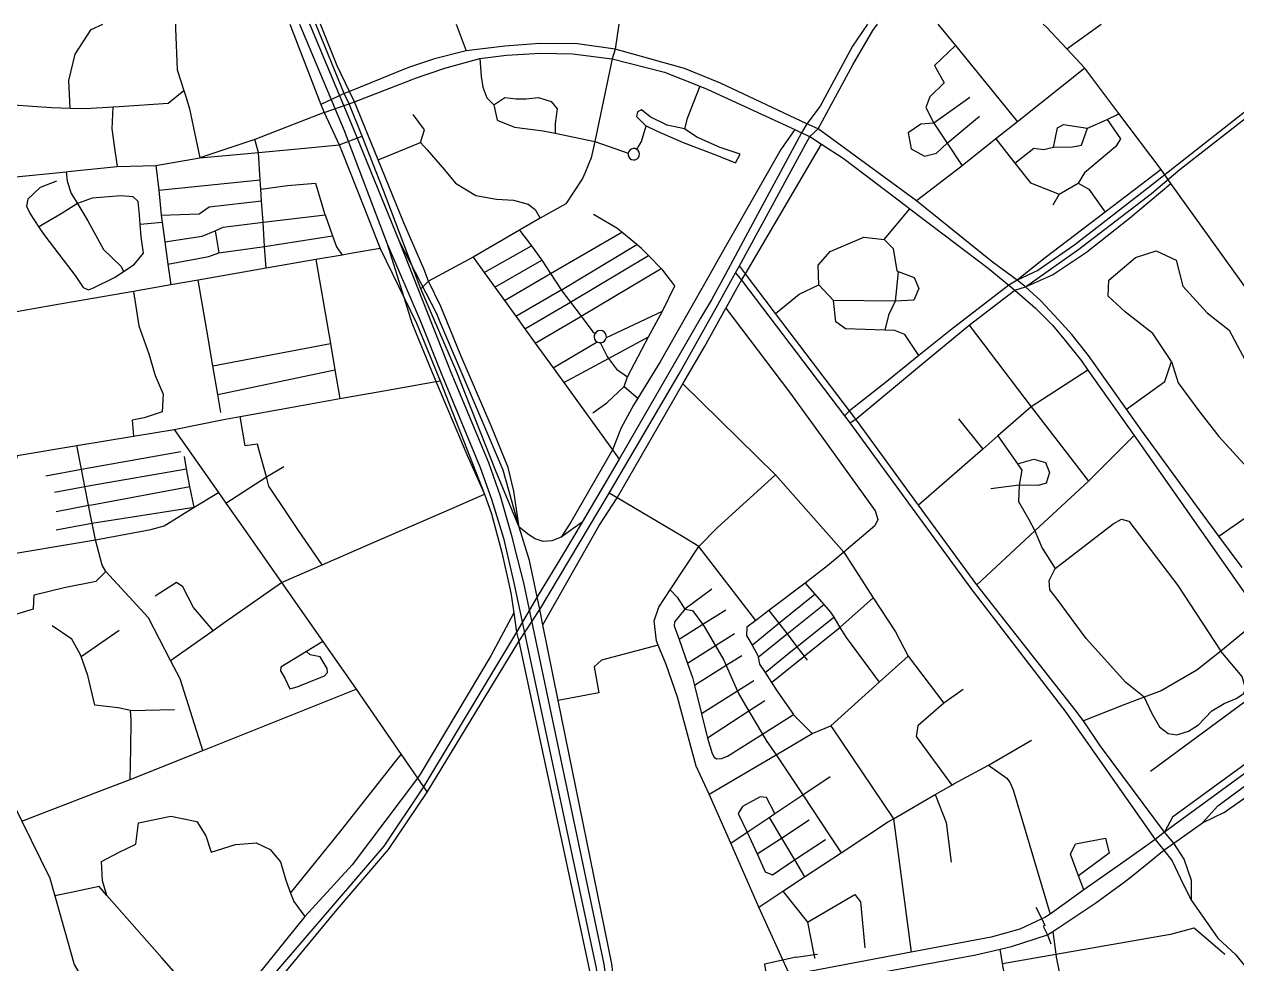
# Model space of a CAD drawing. Header units: inches. Extents: x 13375314 to 13382794, y 3537719 to 3542219.
# Drawn here: x 13379083 to 13380884, y 3540824 to 3542219 of the extents above; entities that cross this region are included whole.
import ezdxf

# ---------------------------------------------------------------- set-up
doc = ezdxf.new("R2010")
doc.units = ezdxf.units.IN
doc.header["$MEASUREMENT"] = 0

msp = doc.modelspace()

# ---------------------------------------------------------------- linework, layer by layer
for points in [[(13379151.5, 3542094.5), (13379149.3, 3542135.4), (13379158.8, 3542174.7), (13379182.8, 3542211.4), (13379199.7, 3542219.1)], [(13379307.7, 3542219.1), (13379308, 3542212.9), (13379310.5, 3542151.2), (13379320.2, 3542120.7), (13379323, 3542111.9), (13379328.9, 3542093.3), (13379343.8, 3542020.6)], [(13379477.6, 3542219.1), (13379523.6, 3542099.7), (13379528.8, 3542087.8), (13379551.2, 3542039.9)], [(13379491.9, 3542219.1), (13379558.5, 3542061.2), (13379622.3, 3541892.8)], [(13379640.5, 3541896.4), (13379571.6, 3542065.4), (13379507.4, 3542219.1)], [(13379585.1, 3542052.6), (13379565.9, 3542100.7), (13379558.3, 3542116.3), (13379516.1, 3542219.1)], [(13379818.5, 3541472.1), (13379810.2, 3541525.6), (13379801.8, 3541560.9), (13379776.9, 3541622.4), (13379731.6, 3541727), (13379702.1, 3541799.7), (13379683.9, 3541837.6), (13379676.7, 3541855.6), (13379647.2, 3541924.2), (13379609, 3542017.6), (13379573.8, 3542103.8), (13379566.2, 3542119.4), (13379548.1, 3542157.4), (13379523.4, 3542219.1)], [(13379724.8, 3542219.1), (13379739.5, 3542179.8)], [(13379966.5, 3542219.1), (13379961, 3542181.9), (13379956.3, 3542167.5), (13379930.5, 3542045.1), (13379925.3, 3542020.6), (13379916.3, 3541998.7), (13379912.2, 3541990.1)], [(13380335.6, 3542219.1), (13380313.6, 3542186.6), (13380265.2, 3542097.2), (13380245.8, 3542071.3), (13380237.8, 3542058), (13380161.8, 3541917.1), (13380124.3, 3541846.8)], [(13380130.3, 3541832.8), (13380139.9, 3541849.8), (13380145.6, 3541860.1), (13380249.9, 3542052.4), (13380262.4, 3542063.5), (13380313.7, 3542158.6), (13380343.8, 3542209.8), (13380350.5, 3542219.1)], [(13380440.3, 3542219.1), (13380466.2, 3542187.3), (13380558.4, 3542074.1)], [(13381137.8, 3541496.1), (13381100.8, 3541547.7), (13381065, 3541597.5), (13381057.9, 3541607.5), (13380928.1, 3541785.2), (13380786.4, 3541982.6), (13380771.9, 3542003.4), (13380709.1, 3542086.6), (13380658.5, 3542153.7), (13380631.7, 3542182.4), (13380601.6, 3542214.6), (13380596.7, 3542219.1)], [(13380631.7, 3542182.4), (13380683, 3542219.1)], [(13381062, 3542219.1), (13380796, 3542010.1)], [(13380799.9, 3542004), (13381076.3, 3542219.1)], [(13380892, 3541412.3), (13380857.7, 3541458.9), (13380823.6, 3541505.3), (13380743.2, 3541615.3), (13380720.5, 3541647.3), (13380664.1, 3541726.9), (13380639.1, 3541758.2), (13380619.6, 3541779.9), (13380593.2, 3541808), (13380570.5, 3541828.9), (13380557.9, 3541838.9), (13380521, 3541866), (13380408.4, 3541956.9), (13380262.4, 3542063.5), (13380245.8, 3542071.3), (13380117.4, 3542131.5), (13380063.9, 3542153.1), (13379961, 3542181.9), (13379905.1, 3542190.1), (13379848.9, 3542190.4), (13379796.8, 3542186.7), (13379739.5, 3542179.8), (13379692.6, 3542167.6), (13379656.9, 3542155.9), (13379646.7, 3542151.8)], [(13380466.2, 3542187.3), (13380435.2, 3542157.9), (13380449.8, 3542131.9), (13380428.5, 3542111.4), (13380422.6, 3542095.6), (13380434, 3542072.3)], [(13379659.2, 3542137.2), (13379664.2, 3542139.1), (13379708.1, 3542153.7), (13379759.8, 3542168.3), (13379799.5, 3542173), (13379850.2, 3542176.1), (13379897.4, 3542175.1), (13379956.3, 3542167.5), (13380034.4, 3542147.7), (13380086.9, 3542126.9), (13380097.5, 3542122.7), (13380227.8, 3542062.6), (13380237.8, 3542058), (13380249.9, 3542052.4), (13380267.5, 3542041), (13380299.4, 3542020.3), (13380393.6, 3541948.9), (13380398.7, 3541945.1), (13380514.9, 3541856.8), (13380545.6, 3541831.6), (13380554.8, 3541824), (13380585.4, 3541797.3), (13380610.7, 3541772.1), (13380629.2, 3541749.3), (13380653.4, 3541719), (13380663, 3541705.4), (13380731.8, 3541608), (13380807.5, 3541500.1), (13380921.6, 3541338)], [(13379759.8, 3542168.3), (13379761.9, 3542141.6), (13379764.4, 3542125.8), (13379770.3, 3542110), (13379780.7, 3542099.6), (13379785.7, 3542076.5), (13379811.5, 3542066.1), (13379854.1, 3542060.7), (13379871.8, 3542057.1), (13379930.5, 3542045.1)], [(13379646.7, 3542151.8), (13379613.9, 3542138.6)], [(13380658.5, 3542153.7), (13380558.4, 3542074.1), (13380526.4, 3542048.7), (13380476.2, 3542008.9), (13380465.4, 3542000.4), (13380408.4, 3541956.9)], [(13379613.9, 3542138.6), (13379566.2, 3542119.4), (13379558.3, 3542116.3), (13379523.6, 3542099.7)], [(13379626.3, 3542124.3), (13379659.2, 3542137.2)], [(13380086.9, 3542126.9), (13380068, 3542079.3), (13380063.9, 3542063.8), (13380038.2, 3542069), (13380013.1, 3542081.3), (13379999.8, 3542092), (13379993.9, 3542088.9), (13379992.6, 3542082), (13380005.6, 3542069), (13380006.9, 3542068.4), (13380023.4, 3542060.4), (13380061.8, 3542043.6), (13380111.2, 3542024.4), (13380139.7, 3542013.4), (13380146.6, 3542026.1), (13380116.7, 3542036.1), (13380082.4, 3542051.2), (13380063.9, 3542063.8)], [(13379067.1, 3542099.5), (13379123.9, 3542095.5), (13379151.5, 3542094.5), (13379174.6, 3542093.7), (13379214.6, 3542096.3), (13379224.4, 3542096.9), (13379296.8, 3542101.9), (13379320.2, 3542120.7)], [(13379528.8, 3542087.8), (13379565.9, 3542100.7), (13379573.8, 3542103.8), (13379626.3, 3542124.3)], [(13379780.7, 3542099.6), (13379797, 3542110.4), (13379813.8, 3542108.2), (13379828.7, 3542108.2), (13379846.8, 3542110.4), (13379865.8, 3542104.1), (13379874.9, 3542093.3), (13379871.7, 3542071.5), (13379871.8, 3542057.1)], [(13380487.6, 3542110.2), (13380434, 3542072.3), (13380414.7, 3542070.4), (13380396.2, 3542057.8), (13380400.5, 3542033.8), (13380420.6, 3542023.1), (13380438.3, 3542027.5), (13380453.9, 3542042.4), (13380502.2, 3542082.6)], [(13379214.6, 3542096.3), (13379213.5, 3542063.8), (13379216.7, 3542038.5), (13379221.3, 3542007.9)], [(13379528.8, 3542087.8), (13379484.2, 3542070.6), (13379425.6, 3542047.9), (13379343.8, 3542020.6)], [(13379671.7, 3542043.2), (13379677.7, 3542062.1), (13379660.9, 3542085.1)], [(13380434, 3542072.3), (13380453.9, 3542042.4), (13380476.2, 3542008.9)], [(13380554.8, 3542012.8), (13380582.7, 3542034.8), (13380597.2, 3542033.2), (13380612.2, 3542036.4), (13380614.6, 3542048.6), (13380618.1, 3542065.1), (13380626.8, 3542070.3), (13380662.6, 3542064.7), (13380691.6, 3542077.8), (13380707.2, 3542084.8), (13380709.1, 3542086.6)], [(13380691.6, 3542077.8), (13380711.3, 3542049), (13380704.7, 3542037.4), (13380657.9, 3541998.3), (13380648.5, 3541983.2)], [(13379993, 3542033.2), (13379999.8, 3542044.7), (13380006.9, 3542068.4)], [(13380227.8, 3542062.6), (13380207.1, 3542032.8), (13380112, 3541866.1), (13380106.5, 3541856.4)], [(13380612.2, 3542036.4), (13380640.2, 3542037.1), (13380653.4, 3542039.5), (13380662.6, 3542064.7)], [(13379065.7, 3541991.7), (13379145.3, 3541999.9), (13379147.7, 3542000.2), (13379221.3, 3542007.9), (13379278.7, 3542009.4), (13379343.8, 3542020.6), (13379431.1, 3542028.7), (13379500.2, 3542035.1), (13379551.2, 3542039.9), (13379585.1, 3542052.6)], [(13379442.4, 3541856.6), (13379440.3, 3541888.8), (13379437.9, 3541924.9), (13379435.8, 3541956.7), (13379434.7, 3541974.2), (13379433.8, 3541988), (13379431.1, 3542028.7), (13379425.6, 3542047.9)], [(13379551.2, 3542039.9), (13379555.4, 3542029.2), (13379586.4, 3541950.3), (13379612, 3541886.2), (13379665.6, 3541775.2), (13379701, 3541689.6), (13379767, 3541521.2)], [(13379818.5, 3541472.1), (13379783, 3541556.5), (13379725.9, 3541702.3), (13379672.5, 3541825.9), (13379645.4, 3541896.6), (13379616.9, 3541972.1), (13379585.1, 3542052.6)], [(13379609, 3542017.6), (13379671.7, 3542043.2), (13379681.6, 3542032.7), (13379707.3, 3542002.8), (13379723.7, 3541982.8), (13379754.1, 3541964.5), (13379784.6, 3541959.4), (13379809.7, 3541957.8), (13379831.7, 3541951.7), (13379841.9, 3541943.7), (13379849.6, 3541931.2)], [(13379930.5, 3542045.1), (13379980.2, 3542027.5)], [(13380139.8, 3541823.3), (13380148.4, 3541838.7), (13380154.5, 3541848.4), (13380267.5, 3542041)], [(13380526.4, 3542048.7), (13380554.8, 3542012.8), (13380577.9, 3541983.7), (13380620.2, 3541966.9), (13380648.5, 3541983.2), (13380664.7, 3541973.9), (13380688.9, 3541940.1)], [(13379993, 3542033.2), (13379990.4, 3542034.3), (13379987.7, 3542034.4), (13379985.1, 3542033.7), (13379982.8, 3542032.2), (13379981.2, 3542030.1), (13379980.2, 3542027.5), (13379980.2, 3542024.7), (13379981.1, 3542022), (13379982.9, 3542019.8), (13379985.3, 3542018.3), (13379988, 3542017.6), (13379990.8, 3542017.9), (13379993.4, 3542019.1), (13379995.4, 3542021.1), (13379996.6, 3542023.6), (13379997, 3542026.5), (13379996.4, 3542029.1), (13379995, 3542031.5), (13379993, 3542033.2)], [(13379145.3, 3541999.9), (13379146.8, 3541985.8), (13379152.8, 3541967.8), (13379162.2, 3541952.6), (13379162.8, 3541951.6), (13379177.5, 3541927.3), (13379200.7, 3541884.4), (13379227, 3541859), (13379230.7, 3541851.6)], [(13379278.7, 3542009.4), (13379283.1, 3541972.5), (13379286.8, 3541935.7), (13379287.9, 3541925.3), (13379292, 3541895.8), (13379296.6, 3541862.8), (13379300.8, 3541832)], [(13380771.9, 3542003.4), (13380688.9, 3541940.1), (13380599.6, 3541872), (13380557.9, 3541838.9)], [(13380796, 3542010.1), (13380752, 3541975.8)], [(13380757.6, 3541967.6), (13380799.9, 3542004)], [(13379131.2, 3541985.9), (13379107, 3541976.6), (13379088.5, 3541959.3), (13379086.7, 3541948.6), (13379091.8, 3541937.5), (13379104.8, 3541917.8), (13379112.1, 3541906.8), (13379134.8, 3541877.5), (13379159, 3541845.8), (13379170.6, 3541828.2), (13379178.7, 3541824.6), (13379186.2, 3541827.6), (13379218.1, 3541843.2), (13379230.7, 3541851.6), (13379246.5, 3541862.3), (13379260.2, 3541879), (13379256.9, 3541903.5), (13379255.6, 3541922), (13379254.5, 3541936), (13379252.5, 3541956), (13379245, 3541962.6), (13379226.8, 3541964.1), (13379184.1, 3541960.5), (13379162.2, 3541952.6), (13379137.8, 3541937.5), (13379108.5, 3541920.2), (13379104.8, 3541917.8)], [(13379283.1, 3541972.5), (13379433.8, 3541988)], [(13379434.7, 3541974.2), (13379474.4, 3541979.6), (13379515.6, 3541982.8), (13379529.4, 3541938.1), (13379530.1, 3541936.1), (13379541.3, 3541904.7), (13379547.1, 3541888.5), (13379555.3, 3541876.3)], [(13379912.2, 3541990.1), (13379887.5, 3541952.5)], [(13380570.5, 3541828.9), (13380610.6, 3541846.9), (13380660.8, 3541880.5), (13380724.8, 3541931), (13380786.4, 3541982.6)], [(13380752, 3541975.8), (13380643.7, 3541891.2), (13380588.8, 3541853.1), (13380557.9, 3541838.9), (13380545.6, 3541831.6), (13380458.8, 3541764.8), (13380412.1, 3541727), (13380364.4, 3541688.4), (13380309, 3541644.6), (13380301.7, 3541637.2)], [(13380309.4, 3541626.8), (13380318.4, 3541632.4), (13380410.1, 3541708.9), (13380486.7, 3541772.2), (13380554.8, 3541824), (13380570.5, 3541828.9), (13380649.7, 3541885.1), (13380757.6, 3541967.6)], [(13380620.2, 3541966.9), (13380610.8, 3541950.1)], [(13379286.8, 3541935.7), (13379342.8, 3541937.5), (13379357.8, 3541948), (13379435.8, 3541956.7)], [(13379887.5, 3541952.5), (13379849.6, 3541931.2), (13379819, 3541913.4), (13379749.8, 3541873.2), (13379683.9, 3541837.6), (13379672.5, 3541825.9)], [(13379292, 3541895.8), (13379347.6, 3541904.1), (13379366.6, 3541912.3), (13379378.6, 3541917.5), (13379437.9, 3541924.9), (13379530.1, 3541936.1)], [(13379979, 3541695.3), (13380010.6, 3541754.7), (13380031, 3541792.9), (13380049.6, 3541830.7), (13380031.7, 3541853.7), (13380029.2, 3541856.3), (13380010.4, 3541875.5), (13380000.1, 3541885.9), (13379993.1, 3541891.7), (13379970.6, 3541910.3), (13379963.3, 3541916.3), (13379928.6, 3541936.5)], [(13380360.5, 3541899.3), (13380398.7, 3541945.1)], [(13379255.6, 3541922), (13379287.9, 3541925.3)], [(13379366.6, 3541912.3), (13379372.1, 3541879.3)], [(13379796.5, 3541808.5), (13379865.1, 3541848.6), (13379970.6, 3541910.3)], [(13379819, 3541913.4), (13379836.4, 3541889.9), (13379850.6, 3541870.7), (13379851.9, 3541868.7), (13379865.1, 3541848.6), (13379880.8, 3541824.6), (13379881.9, 3541823), (13379894.5, 3541806.2), (13379910.3, 3541785.2), (13379927.5, 3541762.3), (13379931, 3541759.8)], [(13379296.6, 3541862.8), (13379357.5, 3541873.9), (13379372.1, 3541879.3), (13379440.3, 3541888.8), (13379541.3, 3541904.7)], [(13379622.3, 3541892.8), (13379658.7, 3541775.5), (13379665.1, 3541759.8)], [(13379622.3, 3541892.8), (13379671.3, 3541778.8), (13379703.5, 3541698.4), (13379760.5, 3541560.7), (13379777.1, 3541513.7), (13379794.9, 3541455.9), (13379810.4, 3541389.4), (13379932.6, 3540816.8), (13379942.7, 3540733.7), (13379952.7, 3540650.7), (13379961.8, 3540545.7), (13379974.4, 3540408.6)], [(13379700.9, 3541776.6), (13379696, 3541788.9), (13379640.5, 3541896.4)], [(13379988.1, 3540409), (13379974.3, 3540547.4), (13379967.5, 3540650.1), (13379944.5, 3540823.1), (13379825.1, 3541389.3), (13379816.2, 3541424.2), (13379807.3, 3541459.1), (13379790.7, 3541518.2), (13379773.4, 3541567.5), (13379717.4, 3541701.6), (13379640.5, 3541896.4)], [(13379813.4, 3541785.2), (13379880.8, 3541824.6), (13379882.1, 3541825.3), (13379993.1, 3541891.7)], [(13380412.1, 3541727), (13380391, 3541758.3), (13380376.1, 3541764.3), (13380361.3, 3541764.8), (13380303.2, 3541766.7), (13380288.9, 3541776.8), (13380285.3, 3541808.5), (13380263.2, 3541831.8), (13380262.6, 3541861), (13380280.5, 3541881.3), (13380330.1, 3541902.8), (13380360.5, 3541899.3), (13380373.7, 3541886.1), (13380379.1, 3541852.7), (13380381.1, 3541851.9), (13380405, 3541842.8), (13380412.2, 3541826.7), (13380404.4, 3541809.4), (13380376.7, 3541807.9), (13380285.3, 3541808.5)], [(13379612, 3541886.2), (13379571, 3541879), (13379555.3, 3541876.3), (13379516.5, 3541869.5), (13379442.4, 3541856.6), (13379341.6, 3541839.1), (13379300.8, 3541832), (13379245.4, 3541822.3), (13379170.9, 3541809.4), (13379124.6, 3541801.3), (13379057.7, 3541789.6), (13378985.7, 3541794.7), (13378875.4, 3541802.6)], [(13379749.8, 3541873.2), (13379766.2, 3541850.4), (13379782.2, 3541828.3), (13379796.5, 3541808.5), (13379813.4, 3541785.2), (13379826.8, 3541766.7), (13379842.2, 3541745.4), (13379868.7, 3541708.8), (13379884.5, 3541687), (13379957, 3541586.7), (13379967.1, 3541572.8)], [(13379766.2, 3541850.4), (13379836.4, 3541889.9)], [(13379826.8, 3541766.7), (13379894.5, 3541806.2), (13379896.2, 3541807.2), (13380010.4, 3541875.5)], [(13380720.5, 3541647.3), (13380777.6, 3541688.2), (13380787.5, 3541718.3), (13380759.4, 3541759.9), (13380718.8, 3541791.6), (13380693.4, 3541815), (13380694.4, 3541838.9), (13380733.9, 3541872.7), (13380764.6, 3541882.6), (13380794.2, 3541868.6), (13380804.1, 3541830.1), (13380840, 3541790.6), (13380872.7, 3541764.6), (13380896.6, 3541719.9), (13380927.8, 3541691.8), (13380954.3, 3541648.2), (13380964.7, 3541612.8)], [(13379516.5, 3541869.5), (13379538, 3541744.6), (13379544.7, 3541705.5), (13379552, 3541663)], [(13379782.2, 3541828.3), (13379851.9, 3541868.7)], [(13379842.2, 3541745.4), (13379908.7, 3541784.3), (13379910.3, 3541785.2), (13380029.2, 3541856.3)], [(13380106.5, 3541856.4), (13380089.4, 3541826.3)], [(13380816.8, 3540917.3), (13380816.8, 3540947.4), (13380806.2, 3540978.9), (13380790.6, 3541002.6), (13380777.1, 3541019), (13380681.8, 3541146.7), (13380656.7, 3541184.3), (13380644.2, 3541200.6), (13380498.2, 3541386.4), (13380411.7, 3541504.5), (13380318.4, 3541632.4), (13380309, 3541644.6), (13380199.3, 3541789.3), (13380154.5, 3541848.4), (13380145.6, 3541860.1)], [(13379375.1, 3541642.4), (13379370.5, 3541669), (13379363.3, 3541711.6), (13379354.3, 3541764.5), (13379341.6, 3541839.1)], [(13380124.3, 3541846.8), (13380103.9, 3541809.8)], [(13380139.9, 3541849.8), (13380148.4, 3541838.7), (13380301.7, 3541637.2), (13380309.4, 3541626.8), (13380489.2, 3541380.8), (13380630.2, 3541197.1), (13380763.2, 3541008.1), (13380776.1, 3540992), (13380788.1, 3540976.6), (13380804.1, 3540942.5), (13380816.8, 3540917.3)], [(13380381.1, 3541851.9), (13380378.6, 3541826.6), (13380376.7, 3541807.9)], [(13379245.4, 3541822.3), (13379253.3, 3541771.1), (13379268.2, 3541729.3), (13379277.7, 3541697.4), (13379289.5, 3541669.8), (13379287.9, 3541643.4), (13379261.5, 3541634.3), (13379243.4, 3541630.8), (13379245.7, 3541607.3)], [(13380089.4, 3541826.3), (13380027.7, 3541717.6), (13379994.7, 3541663.7), (13379988.2, 3541653.1), (13379969.7, 3541619.5), (13379957, 3541586.7), (13379895.3, 3541479.6), (13379880.8, 3541457.1)], [(13380113.4, 3541802.5), (13380130.3, 3541832.8)], [(13380125.6, 3541797.6), (13380139.8, 3541823.3)], [(13380199.3, 3541789.3), (13380234.3, 3541818.1), (13380263.2, 3541831.8)], [(13380103.9, 3541809.8), (13380087.7, 3541782.4), (13379967.1, 3541572.8), (13379911.7, 3541479.6), (13379884.1, 3541433.1), (13379845, 3541368.7), (13379814.4, 3541316.2)], [(13379849, 3541349.5), (13379952, 3541522.5), (13380055.8, 3541699.6), (13380113.4, 3541802.5)], [(13380376.7, 3541807.9), (13380367, 3541786.9), (13380361.3, 3541764.8)], [(13379853.6, 3541327.1), (13379937.3, 3541474.5), (13379963.7, 3541515.6), (13380061.6, 3541684.7), (13380093.7, 3541740.1), (13380125.3, 3541797.1), (13380125.6, 3541797.6)], [(13379947.8, 3541753.7), (13380031, 3541792.9)], [(13380125.3, 3541797.1), (13380219.9, 3541672.4), (13380266.9, 3541607.6), (13380347.2, 3541496.1), (13380350.9, 3541483.4), (13380346.8, 3541473.8), (13380300.6, 3541435), (13380276.5, 3541414.6), (13380243, 3541389), (13380189.4, 3541348.3), (13380170, 3541333.5), (13380156.6, 3541323.4), (13380156.2, 3541310.9), (13380164.2, 3541296.9), (13380173, 3541281.5), (13380173.5, 3541278.9), (13380175.5, 3541268.5), (13380183.5, 3541256.1), (13380193.1, 3541241.2), (13380202.3, 3541227), (13380225.6, 3541193.6), (13380226.4, 3541192.6), (13380253.7, 3541165.4)], [(13379794.4, 3541556.6), (13379700.9, 3541776.6)], [(13380486.7, 3541772.2), (13380578.6, 3541651), (13380664.1, 3541540.3)], [(13379665.1, 3541759.8), (13379691.5, 3541695.6), (13379740.6, 3541579.9)], [(13379868.7, 3541708.8), (13379934.1, 3541747.2)], [(13379884.5, 3541687), (13379950.9, 3541722.6), (13380010.6, 3541754.7)], [(13379944.6, 3541762.1), (13379941.9, 3541763.6), (13379938.8, 3541764.1), (13379935.7, 3541763.6), (13379933, 3541762.1), (13379931, 3541759.8), (13379929.9, 3541757.1), (13379929.7, 3541754.2), (13379930.4, 3541751.5), (13379931.9, 3541749), (13379934.1, 3541747.2), (13379936.8, 3541746.2), (13379938.4, 3541746.1), (13379939.7, 3541746), (13379942.5, 3541746.7), (13379944.9, 3541748.3), (13379946.8, 3541750.7), (13379947.8, 3541753.7), (13379947.7, 3541756.8), (13379946.6, 3541759.7), (13379944.6, 3541762.1)], [(13379363.3, 3541711.6), (13379538, 3541744.6)], [(13379938.4, 3541746.1), (13379948.8, 3541725.4), (13379950.9, 3541722.6), (13379962.7, 3541706.8), (13379979, 3541695.3)], [(13380787.5, 3541718.3), (13380797.3, 3541686.6), (13380828, 3541645), (13380857.6, 3541606.6), (13380900.3, 3541560.3)], [(13379370.5, 3541669), (13379544.7, 3541705.5)], [(13379927.5, 3541641.9), (13379948.7, 3541656.6), (13379974.1, 3541681.1), (13379979, 3541695.3)], [(13380663, 3541705.4), (13380578.6, 3541651)], [(13379072.5, 3541578.5), (13379161.2, 3541593.2), (13379245.7, 3541607.3), (13379305.8, 3541617.3), (13379376.9, 3541631.7), (13379403.9, 3541636.6), (13379475.9, 3541649.4), (13379552, 3541663), (13379617.1, 3541674.6), (13379692, 3541688), (13379701, 3541689.6)], [(13379974.1, 3541681.1), (13379994.7, 3541663.7)], [(13380061.6, 3541684.7), (13380199.3, 3541549.6), (13380300.6, 3541435), (13380344.3, 3541367.3), (13380377.1, 3541316.4), (13380396.3, 3541280.6), (13380449.3, 3541210.6)], [(13380578.6, 3541651), (13380529.1, 3541607.6), (13380506.9, 3541588.1), (13380411.7, 3541504.5)], [(13379525.9, 3541416.1), (13379490.6, 3541467.3), (13379474.8, 3541490.9), (13379446.7, 3541533), (13379442.9, 3541547), (13379432.7, 3541584.1), (13379429.5, 3541595.4), (13379411.4, 3541592.7), (13379407.9, 3541613), (13379403.9, 3541636.6)], [(13380471, 3541633), (13380506.9, 3541588.1)], [(13379305.8, 3541617.3), (13379371.5, 3541523.5), (13379382.7, 3541507.5), (13379407.7, 3541471.8), (13379465.2, 3541389.7), (13379526.5, 3541302.2), (13379576.2, 3541231.3), (13379643.2, 3541134.2), (13379667.3, 3541099.2), (13379676.1, 3541086.4), (13379681.7, 3541078.3)], [(13380731.8, 3541608), (13380664.1, 3541540.3), (13380584.4, 3541466.4), (13380498.2, 3541386.4)], [(13380529.1, 3541607.6), (13380558.3, 3541566.1), (13380564.8, 3541556.8), (13380561.1, 3541534.4), (13380560.1, 3541510), (13380574.7, 3541484.5), (13380584.4, 3541466.4)], [(13379348.3, 3541140.4), (13379314.8, 3541246.7), (13379300.6, 3541274.2), (13379267.8, 3541337.3), (13379204.4, 3541406.1), (13379199.1, 3541415.6), (13379189, 3541453.1), (13379178.8, 3541504.5), (13379173.3, 3541532.3), (13379168.1, 3541558.4), (13379161.2, 3541593.2)], [(13380857.7, 3541458.9), (13380919.7, 3541501.5), (13381021.9, 3541569), (13381065, 3541597.5)], [(13379072.5, 3541578.5), (13379034.4, 3541427.3), (13379030.1, 3541413.7), (13379010.5, 3541352.8), (13379007.7, 3541325.6), (13379005.7, 3541306), (13379003.1, 3541281.2), (13379006.6, 3541224.4), (13379009, 3541209.7), (13379013.9, 3541179.5), (13379029.1, 3541136.7), (13379079.7, 3541035.5), (13379121, 3540950.4), (13379128.4, 3540924.5), (13379157.4, 3540822.6), (13379168, 3540803.7), (13379176.7, 3540797), (13379188.1, 3540788.3), (13379228.4, 3540759.5), (13379298.2, 3540709.6), (13379335.6, 3540682.8), (13379344.7, 3540676.3), (13379355.5, 3540667.5)], [(13379115.1, 3541548.4), (13379168.1, 3541558.4), (13379315.7, 3541584.2)], [(13379335.7, 3541501.5), (13379329.2, 3541532.4), (13379324.1, 3541558.7), (13379321.4, 3541577.1)], [(13379740.6, 3541579.9), (13379767, 3541521.2)], [(13380558.3, 3541566.1), (13380583, 3541572.8), (13380599.9, 3541568), (13380606.2, 3541553.1), (13380601.1, 3541537.6), (13380589.4, 3541534), (13380561.1, 3541534.4), (13380518.7, 3541529)], [(13379128.2, 3541523.8), (13379173.3, 3541532.3), (13379181.3, 3541533.8), (13379324.1, 3541558.7)], [(13379382.7, 3541507.5), (13379442.9, 3541547), (13379468.8, 3541562.2)], [(13379818.5, 3541472.1), (13379794.4, 3541556.6)], [(13380220.4, 3540806.7), (13380174.4, 3540907.6), (13380132.7, 3541002.4), (13380100.5, 3541075.4), (13380081.1, 3541117.1), (13380053.3, 3541219.3), (13380036.9, 3541268.2), (13380024.8, 3541296.8), (13380022.1, 3541303.3), (13380018.9, 3541332.9), (13380025.7, 3541353), (13380042.6, 3541378.8), (13380085, 3541443.4), (13380113, 3541471.7), (13380199.3, 3541549.6)], [(13379130.6, 3541495.4), (13379178.8, 3541504.5), (13379183.6, 3541505.4), (13379329.2, 3541532.4)], [(13379034.4, 3541427.3), (13379189, 3541453.1), (13379271.4, 3541468.5), (13379290.9, 3541474), (13379335.7, 3541501.5), (13379371.5, 3541523.5)], [(13379300.6, 3541274.2), (13379364, 3541318.7), (13379378.2, 3541328.7), (13379465.2, 3541389.7), (13379525.9, 3541416.1), (13379595.9, 3541446.6), (13379718.3, 3541500), (13379767, 3541521.2)], [(13379767, 3541521.2), (13379777.2, 3541491.7), (13379792.5, 3541434.3), (13379805.8, 3541374.6), (13379810.2, 3541344.8), (13379814.4, 3541316.2)], [(13380170, 3541333.5), (13380085, 3541443.4), (13380060.9, 3541458.3), (13379963.7, 3541515.6), (13379952, 3541522.5)], [(13379130.6, 3541468.2), (13379183.6, 3541478.2), (13379335.7, 3541501.5)], [(13379911.7, 3541479.6), (13379880.8, 3541457.1), (13379866.8, 3541451.9), (13379854.1, 3541450.5), (13379842.1, 3541454.7), (13379832.8, 3541460.7), (13379818.5, 3541472.1)], [(13380746.5, 3541219.4), (13380719.2, 3541241.2), (13380660.4, 3541306.7), (13380617.3, 3541364.9), (13380606.4, 3541379), (13380605.8, 3541393), (13380614.7, 3541410.7), (13380700.5, 3541477.2), (13380712.9, 3541484), (13380723.8, 3541480.9), (13380796.6, 3541385.3), (13380860.4, 3541288)], [(13379849, 3541349.5), (13379845, 3541368.7), (13379833.5, 3541422.7), (13379818.5, 3541472.1)], [(13380584.4, 3541466.4), (13380595.4, 3541440.8), (13380614.7, 3541410.7)], [(13379007.7, 3541325.6), (13379075.5, 3541344.2), (13379097, 3541350.8), (13379097.9, 3541371.4), (13379142.4, 3541382.2), (13379190.1, 3541391.6), (13379204.4, 3541406.1)], [(13379364, 3541318.7), (13379334.6, 3541352.5), (13379318.6, 3541383.4), (13379309.2, 3541389.9), (13379277.8, 3541369.6)], [(13380243, 3541389), (13380257.6, 3541372.3), (13380270.8, 3541357.4), (13380280.9, 3541345.8), (13380285.5, 3541338.3), (13380294.7, 3541323.1), (13380303.9, 3541307.9), (13380329.3, 3541273.8), (13380353.2, 3541241.8)], [(13380042.6, 3541378.8), (13380052.9, 3541368.1), (13380064.6, 3541350.3)], [(13380104.5, 3541380), (13380064.6, 3541350.3), (13380054.1, 3541337.4), (13380049.2, 3541331.6), (13380048.6, 3541325.7), (13380055.9, 3541305.3), (13380068.3, 3541269.7), (13380075.6, 3541248.8), (13380078.6, 3541236.6), (13380089, 3541194.9), (13380096.5, 3541164.6), (13380098.2, 3541158.8), (13380105.1, 3541135.6), (13380108.2, 3541130.4), (13380111.4, 3541127.9), (13380118.9, 3541128.6), (13380127.7, 3541131.8), (13380179.7, 3541164.5), (13380225.6, 3541193.6)], [(13380164.2, 3541296.9), (13380204.2, 3541329.2), (13380257.6, 3541372.3)], [(13380173.5, 3541278.9), (13380214.5, 3541312), (13380216.3, 3541313.5), (13380270.8, 3541357.4)], [(13380193.1, 3541241.2), (13380233.9, 3541274.2), (13380240.6, 3541279.5), (13380241.8, 3541280.5), (13380294.7, 3541323.1), (13380344.3, 3541367.3)], [(13379810.2, 3541344.8), (13379776.4, 3541280.8), (13379672.4, 3541106.6), (13379667.3, 3541099.2), (13379570.1, 3540970.5), (13379499.9, 3540893.6), (13379372.6, 3540735.8), (13379335.6, 3540682.8)], [(13379355.5, 3540667.5), (13379383, 3540704.6), (13379545.4, 3540901.1), (13379624, 3540993.3), (13379681.7, 3541078.3), (13379817.6, 3541302.2), (13379849, 3541349.5)], [(13379966.4, 3540732), (13379964.4, 3540752.7), (13379955.9, 3540823.4), (13379876.5, 3541214.4), (13379853.6, 3541327.1), (13379849, 3541349.5)], [(13380125.1, 3541348.8), (13380091, 3541327.4), (13380055.9, 3541305.3)], [(13380064.6, 3541350.3), (13380075.9, 3541348.3), (13380091, 3541327.4), (13380093.1, 3541324.4), (13380109.8, 3541295.8), (13380122.2, 3541274.5), (13380125.8, 3541266.3), (13380142.6, 3541228.4), (13380144, 3541225.1), (13380159.6, 3541198.7), (13380179.7, 3541164.5), (13380185.4, 3541154.9), (13380200, 3541133.9), (13380239.6, 3541074.4), (13380280, 3541013.4)], [(13380183.5, 3541256.1), (13380224.3, 3541289.1), (13380231, 3541294.5), (13380285.5, 3541338.3)], [(13380189.4, 3541348.3), (13380204.2, 3541329.2), (13380216.3, 3541313.5), (13380231, 3541294.5), (13380241.8, 3541280.5), (13380246.3, 3541274.7)], [(13380921.6, 3541338), (13380860.4, 3541288), (13380824.7, 3541259.5), (13380772, 3541229.1), (13380746.5, 3541219.4), (13380717.7, 3541208.4), (13380656.7, 3541184.3)], [(13379240.4, 3541097.4), (13379241.4, 3541142.6), (13379242, 3541185.1), (13379241.2, 3541199.9), (13379222.5, 3541203.9), (13379187.8, 3541207.4), (13379177.8, 3541251.9), (13379167.5, 3541280), (13379166.1, 3541283.6), (13379153.9, 3541305.7), (13379124.6, 3541325.6)], [(13379167.5, 3541280), (13379224.2, 3541318.8)], [(13379814.4, 3541316.2), (13379676.1, 3541086.4), (13379617.3, 3540998.2), (13379382.4, 3540724.7), (13379361, 3540699.7), (13379344.7, 3540676.3)], [(13379814.4, 3541316.2), (13379817.6, 3541302.2)], [(13379526.5, 3541302.2), (13379502.6, 3541287.5), (13379464.3, 3541264), (13379464, 3541258.8), (13379470.5, 3541247.9), (13379477.6, 3541232.1), (13379488.5, 3541235.1), (13379529.4, 3541251.2), (13379533.6, 3541256), (13379533.1, 3541262.2), (13379522.6, 3541279.3), (13379507.9, 3541282.5), (13379502.6, 3541287.5)], [(13379817.6, 3541302.2), (13379922.2, 3540815.3), (13379932.8, 3540742.7)], [(13380024.8, 3541296.8), (13379940.4, 3541274.4), (13379929.5, 3541264.4), (13379936.8, 3541226), (13379876.5, 3541214.4)], [(13380138.1, 3541313.6), (13380109.8, 3541295.8), (13380068.3, 3541269.7)], [(13380148.9, 3541280.7), (13380125.8, 3541266.3), (13380078.6, 3541236.6)], [(13380253.7, 3541165.4), (13380281.4, 3541177.1), (13380353.2, 3541241.8), (13380396.3, 3541280.6)], [(13380746.5, 3541219.4), (13380757.6, 3541196.3), (13380769.6, 3541175.5), (13380782.4, 3541165.3), (13380795.3, 3541163.6), (13380812.5, 3541168.9), (13380827.6, 3541178.6), (13380847.1, 3541199.4), (13380865.3, 3541210.1), (13380883.4, 3541217.6), (13380894.5, 3541225.1), (13380897.2, 3541233.1), (13380892.3, 3541250), (13380860.4, 3541288)], [(13380972.9, 3541269.1), (13380756.3, 3541109.1)], [(13380167.1, 3541243.7), (13380142.6, 3541228.4), (13380089, 3541194.9)], [(13379079.7, 3541035.5), (13379194.8, 3541079.9), (13379240.4, 3541097.4), (13379348.3, 3541140.4), (13379464.8, 3541186.9), (13379576.2, 3541231.3)], [(13380477.7, 3541230.7), (13380449.3, 3541210.6), (13380410.3, 3541176.9), (13380408, 3541161), (13380460.8, 3541089)], [(13380183.4, 3541214.2), (13380159.6, 3541198.7), (13380098.2, 3541158.8)], [(13381033, 3541219.7), (13381026.7, 3541215), (13381017.7, 3541208.3), (13380788.6, 3541041.5), (13380777.1, 3541019)], [(13379241.2, 3541199.9), (13379306.2, 3541201)], [(13380281.4, 3541177.1), (13380374.1, 3541038.8), (13380400.8, 3540840.6)], [(13380999.6, 3541181.7), (13380777.1, 3541019)], [(13380833.2, 3541032.6), (13380866.1, 3541048.7), (13381043.8, 3541173.9)], [(13380100.5, 3541075.4), (13380200, 3541133.9), (13380253.7, 3541165.4)], [(13380367.1, 3541034.7), (13380374.1, 3541038.8), (13380436.2, 3541074.8), (13380460.8, 3541089), (13380463.9, 3541090.8), (13380515.6, 3541118.3), (13380579.3, 3541155.8)], [(13380833.2, 3541032.6), (13380856.2, 3541058.1), (13381008, 3541170.1)], [(13379478.8, 3540928.6), (13379554.1, 3541021.6), (13379634.8, 3541123.7), (13379643.2, 3541134.2)], [(13380515.6, 3541118.3), (13380542.6, 3541099.1), (13380547.8, 3541092.3), (13380552, 3541082), (13380606.8, 3540897.3)], [(13380132.7, 3541002.4), (13380157.2, 3541018.9), (13380189.6, 3541040.7), (13380198.2, 3541046.5), (13380239.6, 3541074.4), (13380280.4, 3541101.9)], [(13380198.2, 3541046.5), (13380185.6, 3541070.3), (13380176.3, 3541071.7), (13380149.9, 3541057.3), (13380143.7, 3541046.7), (13380157.2, 3541018.9), (13380171.7, 3540986.6), (13380183.5, 3540960.2), (13380194.5, 3540955.8), (13380227.2, 3540977.8), (13380273.2, 3541007.9)], [(13380436.2, 3541074.8), (13380452.8, 3541033.4), (13380459.9, 3540974.2)], [(13379205.9, 3540925), (13379199.3, 3540946.9), (13379198, 3540975.3), (13379224.1, 3540989.2), (13379248.9, 3541001.3), (13379253.1, 3541032.8), (13379300.9, 3541042.5), (13379339.6, 3541034.6), (13379352.9, 3541013.4), (13379360.8, 3540989.2), (13379397.1, 3541000.7), (13379422.3, 3541002.7), (13379427.9, 3541003.1), (13379448.5, 3540993.4), (13379463.6, 3540974.7), (13379471.5, 3540947.5), (13379478.8, 3540928.6), (13379483.6, 3540916), (13379499.9, 3540893.6)], [(13380171.7, 3540986.6), (13380207.8, 3541010.2), (13380249.1, 3541037.1)], [(13380174.4, 3540907.6), (13380210, 3540931.1), (13380242.3, 3540952.4), (13380296.7, 3540988.3), (13380367.1, 3541034.7)], [(13380189.6, 3541040.7), (13380207.8, 3541010.2), (13380227.2, 3540977.8), (13380242.3, 3540952.4)], [(13380756.5, 3540976.3), (13380776.1, 3540992), (13380790.6, 3541002.6), (13380833.2, 3541032.6)], [(13380280, 3541013.4), (13380296.7, 3540988.3)], [(13380657.2, 3540933.1), (13380649.3, 3540954.3), (13380637.3, 3540986.2), (13380644.5, 3541001.7), (13380689.2, 3541010.1), (13380694.6, 3540988), (13380649.3, 3540954.3)], [(13380777.1, 3541019), (13380763.2, 3541008.1), (13380743.8, 3540994.4)], [(13380743.8, 3540994.4), (13380716.4, 3540974.9)], [(13380716.4, 3540974.9), (13380657.2, 3540933.1), (13380606.8, 3540897.3), (13380599.3, 3540892), (13380594.8, 3540890), (13380562, 3540874.8), (13380519.5, 3540862.8), (13380400.8, 3540840.6), (13380220.4, 3540806.7), (13380112.3, 3540786.4), (13379964.4, 3540752.7), (13379932.8, 3540742.7)], [(13380730.2, 3540955.3), (13380756.5, 3540976.3)], [(13379966.4, 3540732), (13380076.2, 3540757.8), (13380198.5, 3540782.2), (13380224.7, 3540787), (13380392.3, 3540817.6), (13380464.6, 3540830.8), (13380496.8, 3540836.7), (13380532.7, 3540845.1), (13380549.8, 3540849.1), (13380602.9, 3540866.5), (13380610.8, 3540871.6), (13380628.8, 3540883.3), (13380674.7, 3540914.1), (13380717.2, 3540944.9), (13380730.2, 3540955.3)], [(13379382.4, 3540724.7), (13379372.6, 3540735.8), (13379344.2, 3540768), (13379287.5, 3540832.4), (13379205.9, 3540925), (13379194.4, 3540938.1), (13379152.7, 3540929.5), (13379128.4, 3540924.5)], [(13380210, 3540931.1), (13380246.7, 3540885.1), (13380256.2, 3540837.2), (13380257.3, 3540832)], [(13380246.7, 3540885.1), (13380316.9, 3540926.4), (13380325.2, 3540915.5), (13380332, 3540847.4)], [(13380585.6, 3540907.4), (13380594.8, 3540890), (13380599.1, 3540880.4), (13380596.7, 3540879.4), (13380602.9, 3540866.5), (13380608.2, 3540853.3)], [(13380816.8, 3540917.3), (13380856.1, 3540861.4), (13380882.9, 3540836.7), (13380899.2, 3540816.4), (13380904.8, 3540791.2), (13380905.8, 3540762.5), (13380914.6, 3540740.5), (13380928.2, 3540730.2), (13380947.3, 3540726.7), (13381083.6, 3540744), (13381090.5, 3540727.2), (13381106.2, 3540702.7), (13381127.8, 3540676.7), (13381149.8, 3540656.1), (13381186.3, 3540630.3), (13381294.8, 3540578)], [(13380536.4, 3540824.1), (13380615.3, 3540837.8), (13380782.9, 3540866.8)], [(13380610.8, 3540871.6), (13380615.3, 3540837.8), (13380615.9, 3540833.5), (13380624.1, 3540794.9), (13380665.7, 3540802.3), (13380715.1, 3540811.1)], [(13380782.9, 3540866.8), (13380786.5, 3540867.7)], [(13380786.5, 3540867.7), (13380820.7, 3540876.7)], [(13380820.7, 3540876.7), (13380866.7, 3540837.6)], [(13380229.9, 3540833.1), (13380182.5, 3540823), (13380192.2, 3540763.7)], [(13380229.9, 3540833.1), (13380250.8, 3540836.5)], [(13380250.8, 3540836.5), (13380256.2, 3540837.2), (13380261.3, 3540837.9)], [(13380288.5, 3540512.4), (13380359.2, 3540525.9), (13380413.6, 3540536.3), (13380452.6, 3540543.9), (13380474.9, 3540548.3), (13380504.5, 3540553.7), (13380522.8, 3540541.8), (13380543.1, 3540534.8), (13380567.7, 3540531.3), (13380592.2, 3540534.1), (13380618.9, 3540546), (13380628.8, 3540554.7), (13380635, 3540560), (13380650.4, 3540582.5), (13380651.8, 3540607.7), (13380644.8, 3540629.5), (13380627.3, 3540644.9), (13380619.4, 3540648.1), (13380597.8, 3540656.8), (13380572.6, 3540659.6), (13380564.9, 3540661), (13380536.4, 3540824.1), (13380532.7, 3540845.1)]]:
    msp.add_lwpolyline(points)

doc.saveas('drawing.dxf')
